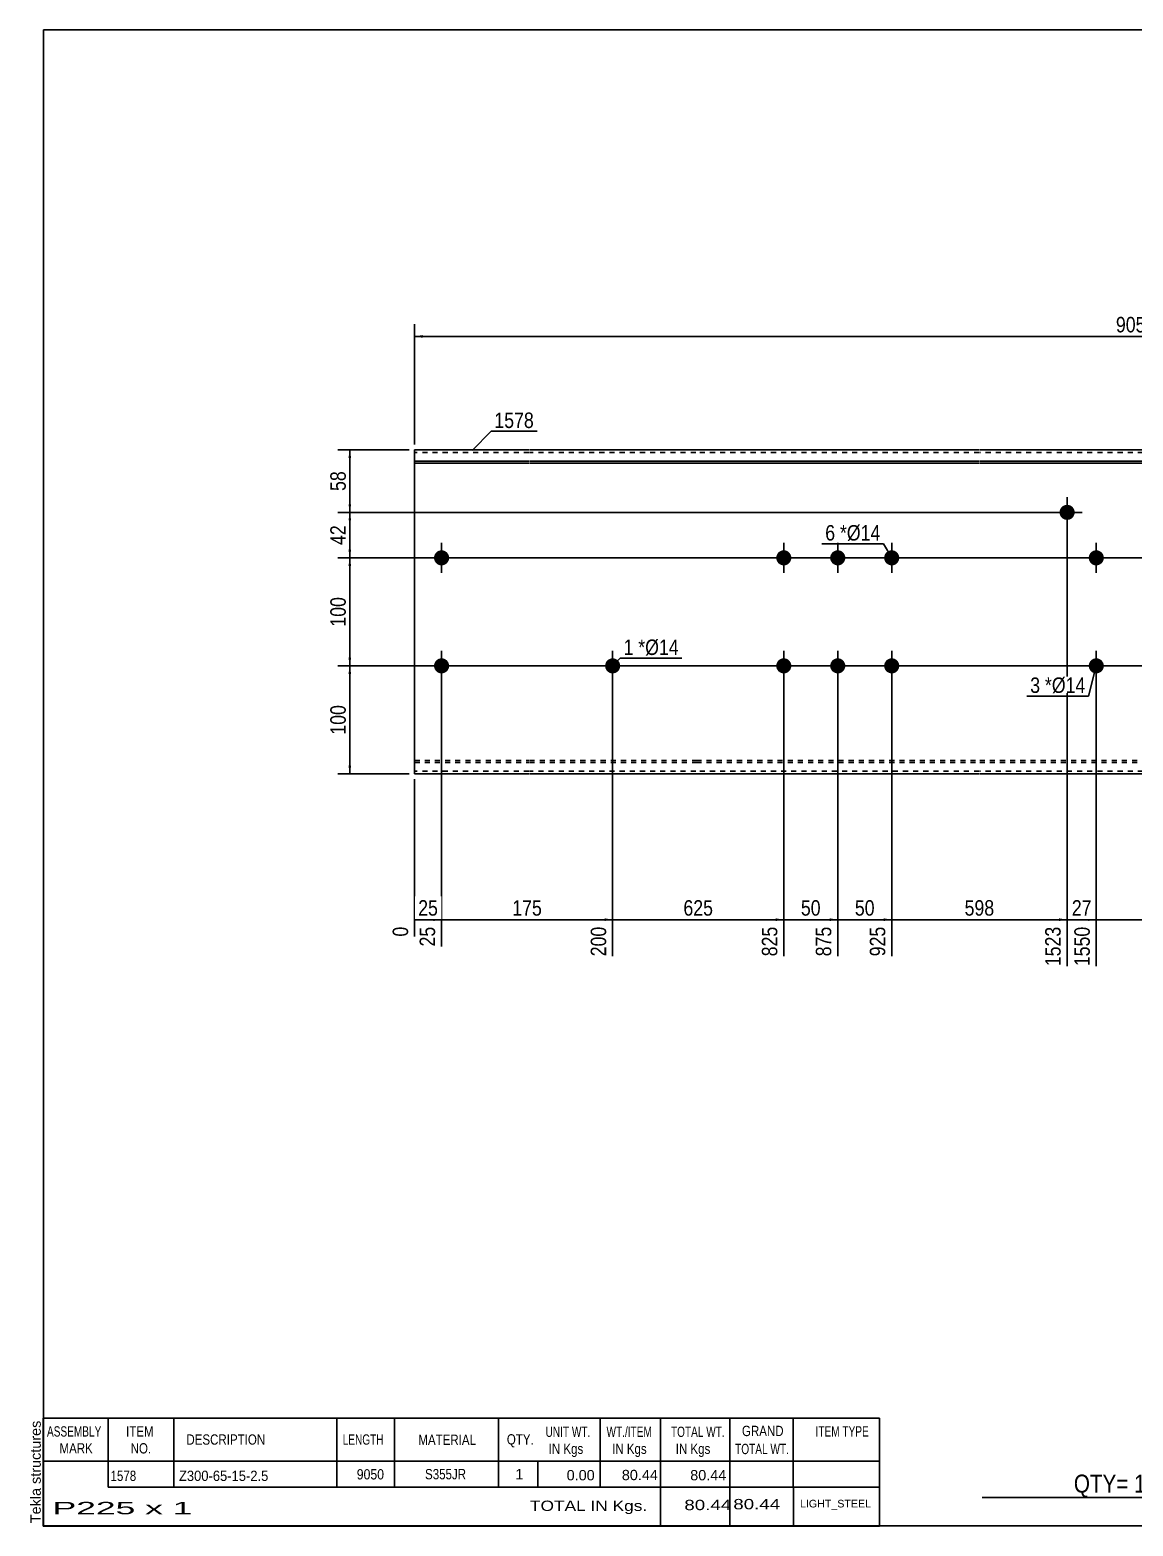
# Model space of a CAD drawing. Header units: millimetres. Extents: x -71 to 331, y -169 to 108.
# Drawn here: x -71.3 to 133.1, y -169.3 to 107.8 of the extents above; entities that cross this region are included whole.
import ezdxf

# ---------------------------------------------------------------- set-up
doc = ezdxf.new("R2010")
doc.units = ezdxf.units.MM
doc.linetypes.add('DXK_LINE_DOT1', pattern=[1.8814, 0.9407, -0.9407])
doc.styles.add('Arial', font='ARIAL.TTF', dxfattribs={"height": 0.2})
doc.styles.add('Arial Narrow', font='ARIALN.TTF', dxfattribs={"height": 0.2})

# ---------------------------------------------------------------- blocks, each defined once
blk = doc.blocks.new('Unknown-629085720-1821')
at = {"color": 5, "linetype": 'Continuous'}
for p, q in [((331.25, 107.75), (-68.75, 107.75)), ((-68.75, 107.75), (-68.75, -169.25)), ((331.25, -169.25), (331.25, 107.75)), ((-68.75, -169.25), (331.25, -169.25))]:
    blk.add_line(p, q, dxfattribs=at)
at = {"color": 174, "linetype": 'Continuous', "style": 'Arial'}
blk.add_text('Tekla structures', height=1.9102, rotation=90, dxfattribs=at).set_placement((-69.25, -168.75))
blk = doc.blocks.new('Bolt-629085720-1223 - 1203')
at = {"linetype": 'Continuous'}
blk.add_hatch(color=3, dxfattribs=at).paths.add_polyline_path([(38.09, -10, -1), (35.29, -10, -1)])
at = {"color": 3, "linetype": 'Continuous'}
for p, q in [((36.69, -7.2), (36.69, -12.8)), ((39.49, -10), (33.89, -10))]:
    blk.add_line(p, q, dxfattribs=at)
blk = doc.blocks.new('Part-629085720-1218 - 1203')
at = {"color": 2, "linetype": 'Continuous'}
for p, q in [((0, 30), (0, -30)), ((21.19, 30), (0, 30)), ((0, 27.88), (21.19, 27.88)), ((52.09, 30), (21.29, 30)), ((21.29, 27.88), (52.09, 27.88)), ((104.58, 30), (52.19, 30)), ((52.19, 27.88), (104.58, 27.88)), ((142.47, 30), (104.68, 30)), ((104.68, 27.88), (142.47, 27.88)), ((174.96, 30), (142.57, 30)), ((142.57, 27.88), (174.96, 27.88)), ((205.86, 30), (175.06, 30)), ((175.06, 27.88), (205.86, 27.88)), ((267.15, 30), (205.96, 30)), ((205.96, 27.88), (267.15, 27.88)), ((267.15, 27.88), (267.15, 30)), ((267.15, -30), (267.15, 27.88)), ((0, 27.53), (21.19, 27.53)), ((21.29, 27.53), (52.09, 27.53)), ((52.19, 27.53), (104.58, 27.53)), ((104.68, 27.53), (142.47, 27.53)), ((142.57, 27.53), (174.96, 27.53)), ((175.06, 27.53), (205.86, 27.53)), ((205.96, 27.53), (267.15, 27.53)), ((21.19, -30), (0, -30)), ((52.09, -30), (21.29, -30)), ((104.58, -30), (52.19, -30)), ((142.47, -30), (104.68, -30)), ((174.96, -30), (142.57, -30)), ((205.86, -30), (175.06, -30)), ((267.15, -30), (205.96, -30))]:
    blk.add_line(p, q, dxfattribs=at)
at = {"color": 7, "linetype": 'DXK_LINE_DOT1'}
for p, q in [((21.19, 29.5), (0, 29.5)), ((52.09, 29.5), (21.29, 29.5)), ((104.58, 29.5), (52.19, 29.5)), ((142.47, 29.5), (104.68, 29.5)), ((174.96, 29.5), (142.57, 29.5)), ((205.86, 29.5), (175.06, 29.5)), ((267.15, 29.5), (205.96, 29.5)), ((0, -27.53), (21.19, -27.53)), ((21.29, -27.53), (52.09, -27.53)), ((52.19, -27.53), (104.58, -27.53)), ((104.68, -27.53), (142.47, -27.53)), ((142.57, -27.53), (174.96, -27.53)), ((175.06, -27.53), (205.86, -27.53)), ((205.96, -27.53), (267.15, -27.53)), ((0, -27.88), (21.19, -27.88)), ((21.19, -29.5), (0, -29.5)), ((21.29, -27.88), (52.09, -27.88)), ((52.09, -29.5), (21.29, -29.5)), ((52.19, -27.88), (104.58, -27.88)), ((104.58, -29.5), (52.19, -29.5)), ((104.68, -27.88), (142.47, -27.88)), ((142.47, -29.5), (104.68, -29.5)), ((142.57, -27.88), (174.96, -27.88)), ((174.96, -29.5), (142.57, -29.5)), ((175.06, -27.88), (205.86, -27.88)), ((205.86, -29.5), (175.06, -29.5)), ((205.96, -27.88), (267.15, -27.88)), ((267.15, -29.5), (205.96, -29.5))]:
    blk.add_line(p, q, dxfattribs=at)
blk = doc.blocks.new('Bolt-629085720-1220 - 1203')
at = {"linetype": 'Continuous'}
for points in [[(66.99, 10, -1), (69.79, 10, -1)], [(76.99, 10, -1), (79.79, 10, -1)], [(86.99, 10, -1), (89.79, 10, -1)], [(66.99, -10, -1), (69.79, -10, -1)], [(76.99, -10, -1), (79.79, -10, -1)], [(86.99, -10, -1), (89.79, -10, -1)]]:
    blk.add_hatch(color=3, dxfattribs=at).paths.add_polyline_path(points)
at = {"color": 3, "linetype": 'Continuous'}
for p, q in [((68.39, 7.2), (68.39, 12.8)), ((78.39, 7.2), (78.39, 12.8)), ((88.39, 7.2), (88.39, 12.8)), ((65.59, 10), (71.19, 10)), ((75.59, 10), (81.19, 10)), ((85.59, 10), (91.19, 10)), ((68.39, -12.8), (68.39, -7.2)), ((78.39, -12.8), (78.39, -7.2)), ((88.39, -12.8), (88.39, -7.2)), ((65.59, -10), (71.19, -10)), ((75.59, -10), (81.19, -10)), ((85.59, -10), (91.19, -10))]:
    blk.add_line(p, q, dxfattribs=at)
blk = doc.blocks.new('Bolt-629085720-1221 - 1203')
at = {"linetype": 'Continuous'}
blk.add_hatch(color=3, dxfattribs=at).paths.add_polyline_path([(119.48, 18.42, -1), (122.28, 18.42, -1)])
at = {"color": 3, "linetype": 'Continuous'}
for p, q in [((120.88, 15.62), (120.88, 21.22)), ((118.08, 18.42), (123.68, 18.42))]:
    blk.add_line(p, q, dxfattribs=at)
blk = doc.blocks.new('Bolt-629085720-1222 - 1203')
at = {"linetype": 'Continuous'}
blk.add_hatch(color=3, dxfattribs=at).paths.add_polyline_path([(124.88, 10, -1), (127.68, 10, -1)])
at = {"color": 3, "linetype": 'Continuous'}
for p, q in [((126.28, 7.2), (126.28, 12.8)), ((123.48, 10), (129.08, 10))]:
    blk.add_line(p, q, dxfattribs=at)
blk = doc.blocks.new('Bolt-629085720-1224 - 1203')
at = {"linetype": 'Continuous'}
blk.add_hatch(color=3, dxfattribs=at).paths.add_polyline_path([(127.68, -10, -1), (124.88, -10, -1)])
at = {"color": 3, "linetype": 'Continuous'}
for p, q in [((126.28, -7.2), (126.28, -12.8)), ((129.08, -10), (123.48, -10))]:
    blk.add_line(p, q, dxfattribs=at)
blk = doc.blocks.new('Bolt-629085720-1225 - 1203')
at = {"linetype": 'Continuous'}
for points in [[(3.6, 10, -1), (6.4, 10, -1)], [(157.36, 10, -1), (160.16, 10, -1)]]:
    blk.add_hatch(color=3, dxfattribs=at).paths.add_polyline_path(points)
at = {"color": 3, "linetype": 'Continuous'}
for p, q in [((5, 7.2), (5, 12.8)), ((158.76, 7.2), (158.76, 12.8)), ((7.8, 10), (2.2, 10)), ((161.56, 10), (155.96, 10))]:
    blk.add_line(p, q, dxfattribs=at)
blk = doc.blocks.new('Bolt-629085720-1226 - 1203')
at = {"linetype": 'Continuous'}
for points in [[(3.6, -10, -1), (6.4, -10, -1)], [(157.36, -10, -1), (160.16, -10, -1)]]:
    blk.add_hatch(color=3, dxfattribs=at).paths.add_polyline_path(points)
at = {"color": 3, "linetype": 'Continuous'}
for p, q in [((5, -12.8), (5, -7.2)), ((158.76, -12.8), (158.76, -7.2)), ((7.8, -10), (2.2, -10)), ((161.56, -10), (155.96, -10))]:
    blk.add_line(p, q, dxfattribs=at)
blk = doc.blocks.new('StraightDimension-629085720-1350 - 1203')
at = {"linetype": 'Continuous'}
for points in [[(1.5, 50.75), (0, 51), (1.5, 51.25)], [(265.65, 51.25), (267.15, 51), (265.65, 50.75)]]:
    blk.add_hatch(color=7, dxfattribs=at).paths.add_polyline_path(points)
at = {"color": 7, "linetype": 'Continuous'}
for p, q in [((0, 31), (0, 53.25)), ((267.15, 31), (267.15, 53.25)), ((0, 51), (267.15, 51))]:
    blk.add_line(p, q, dxfattribs=at)
at = {"color": 0}
blk.add_wipeout([(137.83, 51.15), (137.83, 55.35), (129.32, 55.35), (129.32, 51.15)], dxfattribs=at)
at = {"color": 3, "style": 'Arial Narrow'}
blk.add_text('9050', height=2.863, dxfattribs=at).set_placement((129.92, 51.75))
blk = doc.blocks.new('StraightDimension-629085720-1263 - 1203')
at = {"linetype": 'Continuous'}
blk.add_hatch(color=7, dxfattribs=at).paths.add_polyline_path([(124.78, -56.75), (126.28, -57), (124.78, -57.25)])
at = {"color": 7, "linetype": 'Continuous'}
for p, q in [((120.88, 17.42), (120.88, -65.61)), ((126.28, -11), (126.28, -65.61)), ((120.88, -57), (126.28, -57))]:
    blk.add_line(p, q, dxfattribs=at)
at = {"color": 0}
blk.add_wipeout([(126, -56.85), (126, -52.65), (121.15, -52.65), (121.15, -56.85)], dxfattribs=at)
at = {"color": 3, "style": 'Arial Narrow'}
blk.add_text('27', height=2.863, dxfattribs=at).set_placement((121.75, -56.25))
at = {"color": 0, "linetype": 'Continuous'}
blk.add_wipeout([(125.68, -57.7), (121.48, -57.7), (121.48, -66.21), (125.68, -66.21)], dxfattribs=at)
at = {"color": 3, "linetype": 'Continuous', "style": 'Arial Narrow'}
blk.add_text('1550', height=2.863, rotation=90.0002, dxfattribs=at).set_placement((125.08, -65.61))
blk = doc.blocks.new('StraightDimension-629085720-1318 - 1203')
at = {"linetype": 'Continuous'}
for points in [[(-12.25, 8.5), (-12, 10), (-11.75, 8.5)], [(-11.75, -8.5), (-12, -10), (-12.25, -8.5)]]:
    blk.add_hatch(color=7, dxfattribs=at).paths.add_polyline_path(points)
at = {"color": 7, "linetype": 'Continuous'}
for p, q in [((221.15, 10), (-14.25, 10)), ((-12, -10), (-12, 10)), ((221.15, -10), (-14.25, -10))]:
    blk.add_line(p, q, dxfattribs=at)
at = {"color": 0}
blk.add_wipeout([(-12.15, 3.34), (-16.35, 3.34), (-16.35, -3.34), (-12.15, -3.34)], dxfattribs=at)
at = {"color": 3, "style": 'Arial Narrow'}
blk.add_text('100', height=2.863, rotation=90.0002, dxfattribs=at).set_placement((-12.75, -2.74))
blk = doc.blocks.new('StraightDimension-629085720-1262 - 1203')
at = {"linetype": 'Continuous'}
blk.add_hatch(color=7, dxfattribs=at).paths.add_polyline_path([(157.26, -56.75), (158.76, -57), (157.26, -57.25)])
at = {"color": 7, "linetype": 'Continuous'}
for p, q in [((126.28, -11), (126.28, -65.61)), ((158.76, -11), (158.76, -65.61)), ((126.28, -57), (158.76, -57))]:
    blk.add_line(p, q, dxfattribs=at)
at = {"color": 0}
blk.add_wipeout([(145.86, -56.85), (145.86, -52.65), (139.18, -52.65), (139.18, -56.85)], dxfattribs=at)
at = {"color": 0, "linetype": 'Continuous'}
blk.add_wipeout([(158.16, -57.7), (153.96, -57.7), (153.96, -66.21), (158.16, -66.21)], dxfattribs=at)
at = {"color": 3, "style": 'Arial Narrow'}
blk.add_text('175', height=2.863, dxfattribs=at).set_placement((139.78, -56.25))
at = {"color": 3, "linetype": 'Continuous', "style": 'Arial Narrow'}
blk.add_text('1725', height=2.863, rotation=90.0002, dxfattribs=at).set_placement((157.56, -65.61))
blk = doc.blocks.new('StraightDimension-629085720-1264 - 1203')
at = {"linetype": 'Continuous'}
blk.add_hatch(color=7, dxfattribs=at).paths.add_polyline_path([(119.38, -56.75), (120.88, -57), (119.38, -57.25)])
at = {"color": 7, "linetype": 'Continuous'}
for p, q in [((120.88, 17.42), (120.88, -65.61)), ((88.39, -11), (88.39, -63.78)), ((88.39, -57), (120.88, -57))]:
    blk.add_line(p, q, dxfattribs=at)
at = {"color": 0}
blk.add_wipeout([(107.97, -56.85), (107.97, -52.65), (101.29, -52.65), (101.29, -56.85)], dxfattribs=at)
at = {"color": 0, "linetype": 'Continuous'}
blk.add_wipeout([(120.28, -57.7), (116.08, -57.7), (116.08, -66.21), (120.28, -66.21)], dxfattribs=at)
at = {"color": 3, "style": 'Arial Narrow'}
blk.add_text('598', height=2.863, dxfattribs=at).set_placement((101.89, -56.25))
at = {"color": 3, "linetype": 'Continuous', "style": 'Arial Narrow'}
blk.add_text('1523', height=2.863, rotation=90.0002, dxfattribs=at).set_placement((119.68, -65.61))
blk = doc.blocks.new('StraightDimension-629085720-1265 - 1203')
at = {"linetype": 'Continuous'}
blk.add_hatch(color=7, dxfattribs=at).paths.add_polyline_path([(86.89, -56.75), (88.39, -57), (86.89, -57.25)])
at = {"color": 7, "linetype": 'Continuous'}
for p, q in [((78.39, -11), (78.39, -63.78)), ((88.39, -11), (88.39, -63.78)), ((78.39, -57), (88.39, -57))]:
    blk.add_line(p, q, dxfattribs=at)
at = {"color": 0}
blk.add_wipeout([(85.82, -56.85), (85.82, -52.65), (80.96, -52.65), (80.96, -56.85)], dxfattribs=at)
at = {"color": 3, "style": 'Arial Narrow'}
blk.add_text('50', height=2.863, dxfattribs=at).set_placement((81.56, -56.25))
at = {"color": 0, "linetype": 'Continuous'}
blk.add_wipeout([(87.79, -57.7), (83.59, -57.7), (83.59, -64.38), (87.79, -64.38)], dxfattribs=at)
at = {"color": 3, "linetype": 'Continuous', "style": 'Arial Narrow'}
blk.add_text('925', height=2.863, rotation=90.0002, dxfattribs=at).set_placement((87.19, -63.78))
blk = doc.blocks.new('StraightDimension-629085720-1266 - 1203')
at = {"linetype": 'Continuous'}
blk.add_hatch(color=7, dxfattribs=at).paths.add_polyline_path([(76.89, -56.75), (78.39, -57), (76.89, -57.25)])
at = {"color": 7, "linetype": 'Continuous'}
for p, q in [((68.39, -11), (68.39, -63.78)), ((78.39, -11), (78.39, -63.78)), ((68.39, -57), (78.39, -57))]:
    blk.add_line(p, q, dxfattribs=at)
at = {"color": 0}
blk.add_wipeout([(75.82, -56.85), (75.82, -52.65), (70.96, -52.65), (70.96, -56.85)], dxfattribs=at)
at = {"color": 3, "style": 'Arial Narrow'}
blk.add_text('50', height=2.863, dxfattribs=at).set_placement((71.56, -56.25))
at = {"color": 0, "linetype": 'Continuous'}
blk.add_wipeout([(77.79, -57.7), (73.59, -57.7), (73.59, -64.38), (77.79, -64.38)], dxfattribs=at)
at = {"color": 3, "linetype": 'Continuous', "style": 'Arial Narrow'}
blk.add_text('875', height=2.863, rotation=90.0002, dxfattribs=at).set_placement((77.19, -63.78))
blk = doc.blocks.new('StraightDimension-629085720-1267 - 1203')
at = {"linetype": 'Continuous'}
blk.add_hatch(color=7, dxfattribs=at).paths.add_polyline_path([(66.89, -56.75), (68.39, -57), (66.89, -57.25)])
at = {"color": 7, "linetype": 'Continuous'}
for p, q in [((36.69, -11), (36.69, -63.78)), ((68.39, -11), (68.39, -63.78)), ((36.69, -57), (68.39, -57))]:
    blk.add_line(p, q, dxfattribs=at)
at = {"color": 0}
blk.add_wipeout([(55.88, -56.85), (55.88, -52.65), (49.2, -52.65), (49.2, -56.85)], dxfattribs=at)
at = {"color": 0, "linetype": 'Continuous'}
blk.add_wipeout([(67.79, -57.7), (63.59, -57.7), (63.59, -64.38), (67.79, -64.38)], dxfattribs=at)
at = {"color": 3, "style": 'Arial Narrow'}
blk.add_text('625', height=2.863, dxfattribs=at).set_placement((49.8, -56.25))
at = {"color": 3, "linetype": 'Continuous', "style": 'Arial Narrow'}
blk.add_text('825', height=2.863, rotation=90.0002, dxfattribs=at).set_placement((67.19, -63.78))
blk = doc.blocks.new('StraightDimension-629085720-1268 - 1203')
at = {"linetype": 'Continuous'}
blk.add_hatch(color=7, dxfattribs=at).paths.add_polyline_path([(35.19, -56.75), (36.69, -57), (35.19, -57.25)])
at = {"color": 7, "linetype": 'Continuous'}
for p, q in [((5, -11), (5, -61.96)), ((36.69, -11), (36.69, -63.78)), ((5, -57), (36.69, -57))]:
    blk.add_line(p, q, dxfattribs=at)
at = {"color": 0}
blk.add_wipeout([(24.19, -56.85), (24.19, -52.65), (17.5, -52.65), (17.5, -56.85)], dxfattribs=at)
at = {"color": 0, "linetype": 'Continuous'}
blk.add_wipeout([(36.09, -57.7), (31.89, -57.7), (31.89, -64.38), (36.09, -64.38)], dxfattribs=at)
at = {"color": 3, "style": 'Arial Narrow'}
blk.add_text('175', height=2.863, dxfattribs=at).set_placement((18.1, -56.25))
at = {"color": 3, "linetype": 'Continuous', "style": 'Arial Narrow'}
blk.add_text('200', height=2.863, rotation=90.0002, dxfattribs=at).set_placement((35.49, -63.78))
blk = doc.blocks.new('StraightDimension-629085720-1269 - 1203')
at = {"linetype": 'Continuous'}
blk.add_hatch(color=7, dxfattribs=at).paths.add_polyline_path([(3.5, -56.75), (5, -57), (3.5, -57.25)])
at = {"color": 7, "linetype": 'Continuous'}
for p, q in [((5, -11), (5, -61.96)), ((0, -31), (0, -60.13)), ((0, -57), (5, -57))]:
    blk.add_line(p, q, dxfattribs=at)
at = {"color": 0}
blk.add_wipeout([(4.93, -56.85), (4.93, -52.65), (0.07, -52.65), (0.07, -56.85)], dxfattribs=at)
at = {"color": 3, "style": 'Arial Narrow'}
blk.add_text('25', height=2.863, dxfattribs=at).set_placement((0.67, -56.25))
at = {"color": 0, "linetype": 'Continuous'}
blk.add_wipeout([(4.4, -57.7), (0.2, -57.7), (0.2, -62.56), (4.4, -62.56)], dxfattribs=at)
at = {"color": 3, "linetype": 'Continuous', "style": 'Arial Narrow'}
blk.add_text('25', height=2.863, rotation=90.0002, dxfattribs=at).set_placement((3.8, -61.96))
at = {"color": 0, "linetype": 'Continuous'}
blk.add_wipeout([(-0.6, -57.7), (-4.8, -57.7), (-4.8, -60.73), (-0.6, -60.73)], dxfattribs=at)
at = {"color": 3, "linetype": 'Continuous', "style": 'Arial Narrow'}
blk.add_text('0', height=2.86, rotation=90.0002, dxfattribs=at).set_placement((-1.2, -60.13))
blk = doc.blocks.new('StraightDimension-629085720-1316 - 1203')
at = {"linetype": 'Continuous'}
for points in [[(-12.25, 28.5), (-12, 30), (-11.75, 28.5)], [(-11.75, 19.92), (-12, 18.42), (-12.25, 19.92)]]:
    blk.add_hatch(color=7, dxfattribs=at).paths.add_polyline_path(points)
at = {"color": 7, "linetype": 'Continuous'}
for p, q in [((-1, 30), (-14.25, 30)), ((-12, 18.42), (-12, 30)), ((119.88, 18.42), (-14.25, 18.42))]:
    blk.add_line(p, q, dxfattribs=at)
at = {"color": 0}
blk.add_wipeout([(-12.15, 26.64), (-16.35, 26.64), (-16.35, 21.78), (-12.15, 21.78)], dxfattribs=at)
at = {"color": 3, "style": 'Arial Narrow'}
blk.add_text('58', height=2.863, rotation=90.0002, dxfattribs=at).set_placement((-12.75, 22.38))
blk = doc.blocks.new('StraightDimension-629085720-1317 - 1203')
at = {"linetype": 'Continuous'}
for points in [[(-12.25, 16.92), (-12, 18.42), (-11.75, 16.92)], [(-11.75, 11.5), (-12, 10), (-12.25, 11.5)]]:
    blk.add_hatch(color=7, dxfattribs=at).paths.add_polyline_path(points)
at = {"color": 7, "linetype": 'Continuous'}
for p, q in [((119.88, 18.42), (-14.25, 18.42)), ((-12, 10), (-12, 18.42)), ((221.15, 10), (-14.25, 10))]:
    blk.add_line(p, q, dxfattribs=at)
at = {"color": 0}
blk.add_wipeout([(-12.15, 16.64), (-16.35, 16.64), (-16.35, 11.78), (-12.15, 11.78)], dxfattribs=at)
at = {"color": 3, "style": 'Arial Narrow'}
blk.add_text('42', height=2.863, rotation=90.0002, dxfattribs=at).set_placement((-12.75, 12.38))
blk = doc.blocks.new('StraightDimension-629085720-1319 - 1203')
at = {"linetype": 'Continuous'}
for points in [[(-12.25, -11.5), (-12, -10), (-11.75, -11.5)], [(-11.75, -28.5), (-12, -30), (-12.25, -28.5)]]:
    blk.add_hatch(color=7, dxfattribs=at).paths.add_polyline_path(points)
at = {"color": 7, "linetype": 'Continuous'}
for p, q in [((221.15, -10), (-14.25, -10)), ((-12, -30), (-12, -10)), ((-1, -30), (-14.25, -30))]:
    blk.add_line(p, q, dxfattribs=at)
at = {"color": 0}
blk.add_wipeout([(-12.15, -16.66), (-16.35, -16.66), (-16.35, -23.34), (-12.15, -23.34)], dxfattribs=at)
at = {"color": 3, "style": 'Arial Narrow'}
blk.add_text('100', height=2.863, rotation=90.0002, dxfattribs=at).set_placement((-12.75, -22.74))
blk = doc.blocks.new('CBS_BOM-629085720-1847')
at = {"color": 7, "linetype": 'Continuous'}
for p, q in [((-68.78, -157.28), (-68.78, -149.28)), ((-68.78, -149.28), (86.14, -149.28)), ((-56.78, -157.28), (-56.78, -149.28)), ((-44.59, -157.28), (-44.59, -149.28)), ((-14.43, -157.28), (-14.43, -149.28)), ((-3.75, -157.28), (-3.75, -149.28)), ((15.57, -157.28), (15.57, -149.28)), ((34.37, -157.28), (34.37, -149.28)), ((45.58, -157.28), (45.58, -149.28)), ((58.37, -157.28), (58.37, -149.28)), ((70.12, -157.28), (70.12, -149.28)), ((86.14, -149.29), (86.14, -157.27)), ((-68.78, -157.28), (86.14, -157.28)), ((-68.78, -162.08), (-68.78, -157.28)), ((-56.78, -162.08), (-56.78, -157.28)), ((-44.59, -162.08), (-44.59, -157.28)), ((-14.43, -162.08), (-14.43, -157.28)), ((-3.75, -162.08), (-3.75, -157.28)), ((15.57, -162.08), (15.57, -157.28)), ((22.83, -162.08), (22.83, -157.28)), ((34.37, -162.08), (34.37, -157.28)), ((45.58, -162.08), (45.58, -157.28)), ((58.37, -162.08), (58.37, -157.28)), ((70.14, -162.08), (70.14, -157.28)), ((86.14, -157.28), (86.14, -162.08)), ((-68.78, -169.28), (-68.78, -162.1)), ((-56.78, -162.08), (86.14, -162.08)), ((45.58, -169.28), (45.58, -162.1)), ((58.37, -169.28), (58.37, -162.1)), ((70.18, -169.28), (70.18, -162.1)), ((86.14, -162.08), (86.14, -169.28)), ((-68.78, -169.28), (86.14, -169.28))]:
    blk.add_line(p, q, dxfattribs=at)
at = {"color": 3, "linetype": 'Continuous', "style": 'Arial'}
for s, height, width, p in [('ASSEMBLY', 1.91, 0.7, (-68.1, -152.71)), ('ITEM', 1.91, 0.8, (-53.45, -152.71)), ('DESCRIPTION', 1.9102, 0.8, (-42.27, -154.21)), ('LENGTH', 1.91, 0.7, (-13.32, -154.21)), ('MATERIAL', 1.91, 0.8, (0.7, -154.26)), ('QTY.', 1.91, 0.8, (17.09, -154.18)), ('UNIT WT.', 1.91, 0.7, (24.26, -152.78)), ('WT./ITEM', 1.91, 0.7, (35.55, -152.78)), ('TOTAL WT.', 1.91, 0.7, (47.49, -152.78)), ('GRAND', 1.91, 0.8, (60.64, -152.62)), ('ITEM TYPE', 1.91, 0.7, (74.28, -152.7)), ('MARK', 1.91, 0.8, (-65.78, -155.84)), ('NO.', 1.91, 0.8, (-52.6, -155.84)), ('IN Kgs', 1.91, 0.8, (24.84, -155.92)), ('IN Kgs', 1.91, 0.8, (36.59, -155.92)), ('IN Kgs', 1.91, 0.8, (48.38, -155.92)), ('TOTAL WT.', 1.91, 0.7, (59.38, -155.96))]:
    blk.add_text(s, height=height, dxfattribs=dict(at, width=width)).set_placement(p)
at = {"color": 7, "linetype": 'Continuous', "style": 'Arial'}
for s, height, width, p in [('1578', 1.91, 0.8, (-56.32, -160.93)), ('Z300-65-15-2.5', 1.9102, 0.9, (-43.65, -160.93)), ('9050', 1.91, 0.85, (-10.71, -160.65)), ('S355JR', 1.91, 0.8, (1.94, -160.62))]:
    blk.add_text(s, height=height, dxfattribs=dict(at, width=width)).set_placement(p)
for s, p in [('1', (18.66, -160.62)), ('0.00', (28.17, -160.81)), ('80.44', (38.39, -160.78)), ('80.44', (51.06, -160.81))]:
    blk.add_text(s, height=1.91, dxfattribs=at).set_placement(p)
at = {"color": 6, "linetype": 'Continuous', "style": 'Arial'}
for s, height, width, p in [('P225 x 1', 2.292, 2.05, (-67.06, -167.09)), ('TOTAL IN Kgs.', 1.9102, 1.2, (21.38, -166.48)), ('80.44', 1.91, 1.3, (49.97, -166.33)), ('80.44', 1.91, 1.3, (59.04, -166.17))]:
    blk.add_text(s, height=height, dxfattribs=dict(at, width=width)).set_placement(p)
blk.add_text('LIGHT_STEEL', height=1.4135, dxfattribs=at).set_placement((71.39, -165.83))
blk = doc.blocks.new('CBS_CALLOFF-629085720-1848')
at = {"color": 7, "linetype": 'Continuous'}
blk.add_line((105.13, -163.98), (221.36, -164), dxfattribs=at)
at = {"color": 3, "linetype": 'Continuous', "style": 'Arial Narrow'}
blk.add_text('QTY= 1 Nos.      COLD FORMED     MKD : P225', height=3.3405, dxfattribs=at).set_placement((122.13, -163.09))
blk = doc.blocks.new('Mark-629085720-1353 - 1203')
at = {"color": 0}
blk.add_wipeout([(22.09, 34.04), (22.09, 37.04), (14.78, 37.04), (14.78, 34.04)], dxfattribs=at)
blk.add_wipeout([(22.09, 34.04), (22.09, 37.04), (14.78, 37.04), (14.78, 34.04)], dxfattribs=at)
at = {"color": 7, "linetype": 'Continuous'}
for p, q in [((10.65, 29.9), (14.18, 33.44)), ((14.18, 33.44), (22.69, 33.44))]:
    blk.add_line(p, q, dxfattribs=at)
at = {"color": 3, "style": 'Arial Narrow'}
blk.add_text('1578', height=2.863, dxfattribs=at).set_placement((14.78, 34.04))
blk = doc.blocks.new('MarkSet-629085720-1365 - 1203')
at = {"color": 0}
blk.add_wipeout([(115.87, -15.01), (115.87, -12.01), (114.04, -12.01), (114.04, -15.01)], dxfattribs=at)
blk.add_wipeout([(115.87, -15.01), (115.87, -12.01), (114.04, -12.01), (114.04, -15.01)], dxfattribs=at)
blk.add_wipeout([(118.05, -15.01), (118.05, -12.01), (116.77, -12.01), (116.77, -15.01)], dxfattribs=at)
blk.add_wipeout([(118.05, -15.01), (118.05, -12.01), (116.77, -12.01), (116.77, -15.01)], dxfattribs=at)
at = {"color": 3, "style": 'Arial Narrow'}
blk.add_text('3', height=2.86, dxfattribs=at).set_placement((114.04, -15.01))
at = {"color": 0}
blk.add_wipeout([(124.26, -15.01), (124.26, -12.01), (118.05, -12.01), (118.05, -15.01)], dxfattribs=at)
blk.add_wipeout([(124.26, -15.01), (124.26, -12.01), (118.05, -12.01), (118.05, -15.01)], dxfattribs=at)
at = {"color": 7, "linetype": 'Continuous'}
for p in [(126.28, -10), (113.44, -15.61)]:
    blk.add_line(p, (124.86, -15.61), dxfattribs=at)
at = {"color": 3, "style": 'Arial Narrow'}
for s, height, p in [('*', 2.86, (116.77, -15.01)), ('Ø14', 2.863, (118.05, -15.01))]:
    blk.add_text(s, height=height, dxfattribs=at).set_placement(p)
blk = doc.blocks.new('Mark-629085720-1375 - 1203')
at = {"color": 0}
blk.add_wipeout([(77.9, 13.2), (77.9, 16.2), (76.07, 16.2), (76.07, 13.2)], dxfattribs=at)
blk.add_wipeout([(77.9, 13.2), (77.9, 16.2), (76.07, 16.2), (76.07, 13.2)], dxfattribs=at)
blk.add_wipeout([(80.07, 13.2), (80.07, 16.2), (78.8, 16.2), (78.8, 13.2)], dxfattribs=at)
blk.add_wipeout([(80.07, 13.2), (80.07, 16.2), (78.8, 16.2), (78.8, 13.2)], dxfattribs=at)
at = {"color": 3, "style": 'Arial Narrow'}
blk.add_text('6', height=2.86, dxfattribs=at).set_placement((76.07, 13.2))
at = {"color": 0}
blk.add_wipeout([(86.29, 13.2), (86.29, 16.2), (80.07, 16.2), (80.07, 13.2)], dxfattribs=at)
blk.add_wipeout([(86.29, 13.2), (86.29, 16.2), (80.07, 16.2), (80.07, 13.2)], dxfattribs=at)
at = {"color": 7, "linetype": 'Continuous'}
for p in [(75.47, 12.6), (88.39, 10)]:
    blk.add_line(p, (86.89, 12.6), dxfattribs=at)
at = {"color": 3, "style": 'Arial Narrow'}
for s, height, p in [('*', 2.86, (78.8, 13.2)), ('Ø14', 2.863, (80.07, 13.2))]:
    blk.add_text(s, height=height, dxfattribs=at).set_placement(p)
blk = doc.blocks.new('Mark-629085720-1376 - 1203')
at = {"color": 0}
blk.add_wipeout([(40.54, -7.99), (40.54, -4.99), (38.71, -4.99), (38.71, -7.99)], dxfattribs=at)
blk.add_wipeout([(40.54, -7.99), (40.54, -4.99), (38.71, -4.99), (38.71, -7.99)], dxfattribs=at)
at = {"color": 7, "linetype": 'Continuous'}
blk.add_line((36.69, -10), (38.11, -8.59), dxfattribs=at)
at = {"color": 0}
blk.add_wipeout([(42.71, -7.99), (42.71, -4.99), (41.44, -4.99), (41.44, -7.99)], dxfattribs=at)
blk.add_wipeout([(42.71, -7.99), (42.71, -4.99), (41.44, -4.99), (41.44, -7.99)], dxfattribs=at)
at = {"color": 3, "style": 'Arial Narrow'}
blk.add_text('1', height=2.86, dxfattribs=at).set_placement((38.71, -7.99))
at = {"color": 0}
blk.add_wipeout([(48.93, -7.99), (48.93, -4.99), (42.71, -4.99), (42.71, -7.99)], dxfattribs=at)
blk.add_wipeout([(48.93, -7.99), (48.93, -4.99), (42.71, -4.99), (42.71, -7.99)], dxfattribs=at)
at = {"color": 7, "linetype": 'Continuous'}
blk.add_line((38.11, -8.59), (49.53, -8.59), dxfattribs=at)
at = {"color": 3, "style": 'Arial Narrow'}
for s, height, p in [('*', 2.86, (41.44, -7.99)), ('Ø14', 2.863, (42.71, -7.99))]:
    blk.add_text(s, height=height, dxfattribs=at).set_placement(p)

msp = doc.modelspace()

# ---------------------------------------------------------------- block references
for name in ['Unknown-629085720-1821', 'Part-629085720-1218 - 1203', 'Bolt-629085720-1221 - 1203', 'Bolt-629085720-1225 - 1203', 'Bolt-629085720-1220 - 1203', 'Bolt-629085720-1222 - 1203', 'Bolt-629085720-1226 - 1203', 'Bolt-629085720-1223 - 1203', 'Bolt-629085720-1224 - 1203', 'CBS_BOM-629085720-1847', 'CBS_CALLOFF-629085720-1848']:
    msp.add_blockref(name, (0, 0))

# ---------------------------------------------------------------- next in the draw order: block references
for name in ['StraightDimension-629085720-1350 - 1203', 'StraightDimension-629085720-1263 - 1203']:
    msp.add_blockref(name, (0, 0))

# ---------------------------------------------------------------- next in the draw order: block references
msp.add_blockref('StraightDimension-629085720-1318 - 1203', (0, 0))

# ---------------------------------------------------------------- next in the draw order: block references
for name in ['StraightDimension-629085720-1264 - 1203', 'StraightDimension-629085720-1262 - 1203']:
    msp.add_blockref(name, (0, 0))

# ---------------------------------------------------------------- next in the draw order: block references
for name in ['StraightDimension-629085720-1316 - 1203', 'StraightDimension-629085720-1265 - 1203']:
    msp.add_blockref(name, (0, 0))

# ---------------------------------------------------------------- next in the draw order: block references
for name in ['Mark-629085720-1353 - 1203', 'StraightDimension-629085720-1317 - 1203', 'StraightDimension-629085720-1266 - 1203']:
    msp.add_blockref(name, (0, 0))

# ---------------------------------------------------------------- next in the draw order: block references
for name in ['Mark-629085720-1375 - 1203', 'StraightDimension-629085720-1267 - 1203']:
    msp.add_blockref(name, (0, 0))

# ---------------------------------------------------------------- next in the draw order: block references
msp.add_blockref('StraightDimension-629085720-1268 - 1203', (0, 0))

# ---------------------------------------------------------------- next in the draw order: block references
msp.add_blockref('StraightDimension-629085720-1269 - 1203', (0, 0))

# ---------------------------------------------------------------- next in the draw order: block references
msp.add_blockref('StraightDimension-629085720-1319 - 1203', (0, 0))

# ---------------------------------------------------------------- next in the draw order: block references
for name in ['Mark-629085720-1376 - 1203', 'MarkSet-629085720-1365 - 1203']:
    msp.add_blockref(name, (0, 0))

doc.saveas('drawing.dxf')
